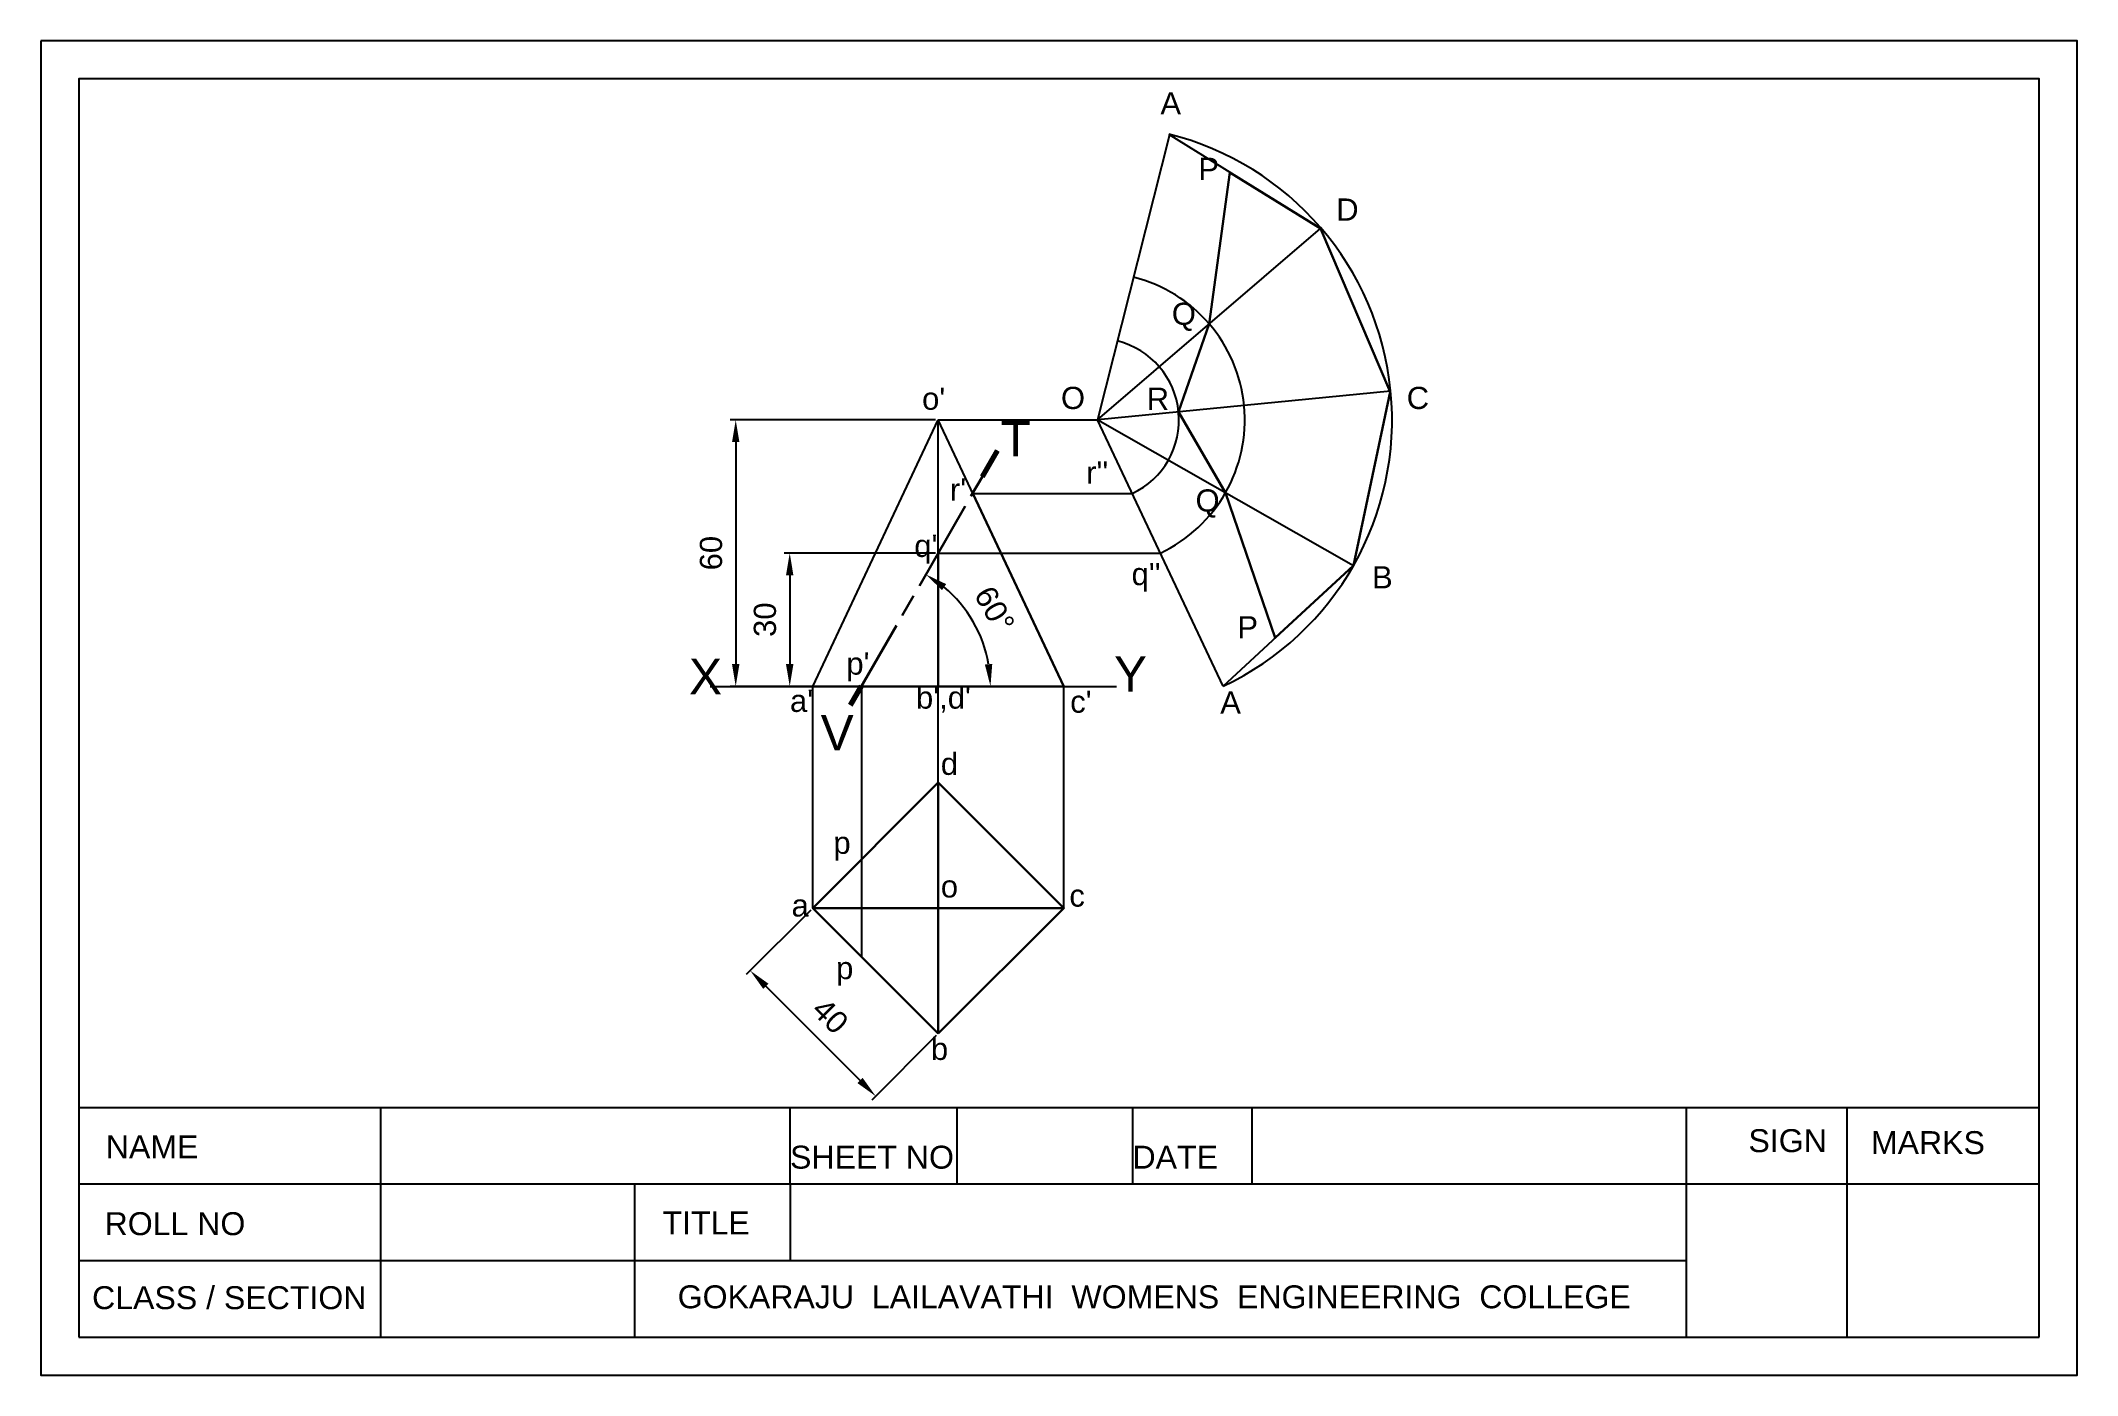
# Model space of a CAD drawing. Header units: millimetres. Extents: x 0 to 266, y 0 to 174.
import ezdxf

# ---------------------------------------------------------------- set-up
doc = ezdxf.new("R2010")
doc.units = ezdxf.units.MM
doc.header["$PDMODE"] = 35
doc.linetypes.add('ACAD_ISO08W100', pattern=[36, 24, -3, 6, -3])
doc.styles.get("Standard").update_dxf_attribs({"font": 'arial.ttf'})
doc.dimstyles.new('ISO-25', dxfattribs={"dimtxt": 5, "dimasz": 5, "dimexe": 1.25, "dimexo": 0.625, "dimgap": 3, "dimtad": 1, "dimdec": 0, "dimtxsty": 'Standard', "dimcen": 2.5, "dimadec": 0, "dimazin": 0, "dimtfac": 1, "dimtdec": 0, "dimtmove": 0, "dimatfit": 3, "dimfxl": 1, "dimarcsym": 0})

# ---------------------------------------------------------------- blocks, each defined once
blk = doc.blocks.new('*D5')
at = {"color": 0, "lineweight": -2, "ltscale": 0.5, "transparency": 16777216}
for p, q in [((116.95, 124.85), (90.11, 124.85)), ((90.84, 121.94), (90.84, 92.93)), ((116.95, 90.03), (90.11, 90.03))]:
    blk.add_line(p, q, dxfattribs=at)
at = {"color": 0, "ltscale": 0.5, "transparency": 16777216}
for points in [[(90.36, 121.94), (91.32, 121.94), (90.84, 124.85)], [(90.36, 92.93), (91.32, 92.93), (90.84, 90.03)]]:
    blk.add_solid(points, dxfattribs=at)
at = {"layer": 'Defpoints', "color": 0, "ltscale": 0.5, "transparency": 16777216}
for p in [(117.31, 124.85), (90.84, 90.03), (117.31, 90.03)]:
    blk.add_point(p, dxfattribs=at)
at = {"color": 0, "lineweight": 25, "ltscale": 0.5, "transparency": 16777216, "insert": (87.62, 107.44), "char_height": 2.901, "attachment_point": 5, "rotation": 90}
blk.add_mtext('60', dxfattribs=at)
blk = doc.blocks.new('*D6')
at = {"color": 0, "lineweight": -2, "ltscale": 0.5, "transparency": 16777216}
for p, q in [((116.95, 107.44), (97.17, 107.44)), ((97.9, 104.54), (97.9, 92.93)), ((116.95, 90.03), (97.17, 90.03))]:
    blk.add_line(p, q, dxfattribs=at)
at = {"color": 0, "ltscale": 0.5, "transparency": 16777216}
for points in [[(97.41, 104.54), (98.38, 104.54), (97.9, 107.44)], [(97.41, 92.93), (98.38, 92.93), (97.9, 90.03)]]:
    blk.add_solid(points, dxfattribs=at)
at = {"layer": 'Defpoints', "color": 0, "ltscale": 0.5, "transparency": 16777216}
for p in [(117.31, 107.44), (97.9, 90.03), (117.31, 90.03)]:
    blk.add_point(p, dxfattribs=at)
at = {"color": 0, "lineweight": 25, "ltscale": 0.5, "transparency": 16777216, "insert": (94.67, 98.74), "char_height": 2.901, "attachment_point": 5, "rotation": 90}
blk.add_mtext('30', dxfattribs=at)
blk = doc.blocks.new('*D7')
at = {"color": 0, "lineweight": -2, "ltscale": 0.5, "transparency": 16777216}
for p, q in [((100.65, 60.8), (92.22, 52.37)), ((94.78, 50.83), (107.09, 38.52)), ((117.06, 44.39), (108.63, 35.96))]:
    blk.add_line(p, q, dxfattribs=at)
at = {"color": 0, "ltscale": 0.5, "transparency": 16777216}
for points in [[(95.12, 51.17), (94.44, 50.49), (92.73, 52.88)], [(107.43, 38.86), (106.75, 38.18), (109.14, 36.47)]]:
    blk.add_solid(points, dxfattribs=at)
at = {"layer": 'Defpoints', "color": 0, "ltscale": 0.5, "transparency": 16777216}
for p in [(100.9, 61.06), (117.31, 44.65), (109.14, 36.47)]:
    blk.add_point(p, dxfattribs=at)
at = {"color": 0, "lineweight": 25, "ltscale": 0.5, "transparency": 16777216, "insert": (103.21, 46.95), "char_height": 2.901, "attachment_point": 5, "rotation": 315}
blk.add_mtext('40', dxfattribs=at)
blk = doc.blocks.new('*D8')
at = {"color": 0, "lineweight": -2, "ltscale": 0.5, "transparency": 16777216}
blk.add_arc((107.26, 90.03), 16.88, 9.8579, 50.1421, dxfattribs=at)
at = {"color": 0, "ltscale": 0.5, "transparency": 16777216}
for points in [[(117.8, 102.6), (118.35, 103.39), (115.7, 104.65)], [(124.37, 92.96), (123.41, 92.88), (124.14, 90.03)]]:
    blk.add_solid(points, dxfattribs=at)
at = {"layer": 'Defpoints', "color": 0, "ltscale": 0.5, "transparency": 16777216}
for p in [(125.04, 120.84), (123.12, 95.81), (107.26, 90.03), (133.73, 90.03), (105.84, 87.59)]:
    blk.add_point(p, dxfattribs=at)
at = {"color": 0, "lineweight": 25, "ltscale": 0.5, "transparency": 16777216, "insert": (124.67, 100.08), "char_height": 2.901, "attachment_point": 5, "rotation": 300}
blk.add_mtext('60°', dxfattribs=at)
blk = doc.blocks.new('GOKARAJU3')
for p, q in [((5, 169.4), (5, 5)), ((261.19, 169.4), (5, 169.4)), ((261.19, 5), (261.19, 169.4)), ((5, 35), (261.19, 35)), ((44.39, 35), (44.39, 5)), ((97.94, 25), (97.94, 35)), ((119.76, 35), (119.76, 25)), ((142.7, 35), (142.7, 25)), ((158.32, 35), (158.32, 25)), ((215.08, 35), (215.08, 5)), ((236.07, 35), (236.07, 5)), ((5, 25), (261.19, 25)), ((77.59, 25), (77.59, 5)), ((97.94, 25), (97.94, 15)), ((5, 15), (215.08, 15)), ((5, 5), (261.19, 5))]:
    blk.add_line(p, q)
blk.add_lwpolyline([(0, 174.4), (0, 0), (266.19, 0), (266.19, 174.4)], close=True)
at = {"char_height": 3}
for s, width, insert, attachment_point in [('SIGN', 10.7612, (223.21, 32.16), 1), ('MARKS', 16.273, (239.22, 31.9), 1), ('NAME', 15.9424, (8.51, 31.36), 1), ('SHEET NO', 21.0026, (97.94, 30), 1), ('DATE', 14.9315, (142.7, 30), 1), ('ROLL NO', 20.6744, (8.35, 21.31), 1), ('TITLE', 14.1732, (81.27, 21.41), 1), ('CLASS / SECTION', 35.77, (6.71, 11.64), 1), ('GOKARAJU  LAILAVATHI  WOMENS  ENGINEERING  COLLEGE', 147.5066, (145.54, 10.23), 5)]:
    blk.add_mtext_dynamic_manual_height_columns(s, width=width, gutter_width=15, heights=[0], dxfattribs=dict(at, insert=insert, attachment_point=attachment_point))

msp = doc.modelspace()

# ---------------------------------------------------------------- linework, layer by layer
at = {"color": 18, "true_color": 0x000000}
for p, q in [((147.55, 162.11), (138.14, 124.85)), ((167.28, 149.88), (147.55, 162.11)), ((138.14, 124.85), (167.28, 149.88)), ((176.44, 128.62), (138.15, 124.85)), ((100.9, 90.03), (117.31, 124.85)), ((117.31, 90.03), (117.31, 124.85)), ((133.73, 90.03), (117.31, 124.85)), ((117.31, 124.85), (138.15, 124.85)), ((154.56, 90.04), (138.14, 124.85)), ((138.15, 124.85), (171.57, 105.82)), ((121.84, 115.25), (142.68, 115.23)), ((117.31, 107.44), (146.35, 107.44)), ((154.56, 90.04), (171.57, 105.82)), ((87.52, 90.03), (140.61, 90.03)), ((100.9, 61.06), (100.9, 90.03)), ((107.27, 90.03), (107.28, 54.68)), ((117.31, 77.47), (117.31, 90.03)), ((133.73, 61.06), (133.73, 90.03))]:
    msp.add_line(p, q, dxfattribs=at)
at = {"color": 18, "lineweight": 30, "ltscale": 0.5, "true_color": 0x000000}
for p, q in [((155.41, 157.17), (152.74, 137.39)), ((152.74, 137.39), (148.73, 125.89)), ((148.73, 125.89), (154.86, 115.33)), ((133.73, 90.03), (121.84, 115.25)), ((154.86, 115.33), (161.36, 96.35)), ((117.31, 90.03), (117.31, 107.44)), ((107.26, 90.03), (133.73, 90.03))]:
    msp.add_line(p, q, dxfattribs=at)
at = {"color": 18, "lineweight": 30, "true_color": 0x000000}
for p, q in [((167.28, 149.88), (155.41, 157.17)), ((176.38, 128.53), (167.28, 149.88)), ((171.57, 105.82), (176.38, 128.53)), ((171.57, 105.82), (161.36, 96.35)), ((117.31, 77.47), (117.31, 44.65)), ((100.9, 61.06), (133.73, 61.06))]:
    msp.add_line(p, q, dxfattribs=at)
at = {"color": 18, "linetype": 'ACAD_ISO08W100', "lineweight": 30, "ltscale": 0.5, "true_color": 0x000000}
msp.add_line((105.84, 87.59), (125.04, 120.84), dxfattribs=at)
at = {"color": 18, "lineweight": 70, "ltscale": 0.5, "true_color": 0x000000}
for p, q in [((123.09, 117.46), (125.04, 120.84)), ((105.84, 87.59), (107.27, 90.06))]:
    msp.add_line(p, q, dxfattribs=at)
at = {"linetype": 'Continuous'}
msp.add_lwpolyline([(5, 35), (261.19, 35), (261.19, 169.4), (5, 169.4)], close=True, dxfattribs=at)
at = {"color": 18, "lineweight": 30, "true_color": 0x000000}
msp.add_lwpolyline([(117.31, 44.65), (133.73, 61.06), (117.31, 77.47), (100.9, 61.06)], close=True, dxfattribs=at)
at = {"color": 18, "true_color": 0x000000}
for centre, radius, start, end in [((138.15, 124.85), 38.48, 295.2385, 76.0288), ((138.14, 124.85), 19.24, 295.2394, 75.8283), ((138.14, 124.85), 10.64, 295.2394, 75.8283)]:
    msp.add_arc(centre, radius, start, end, dxfattribs=at)

# ---------------------------------------------------------------- block references
msp.add_blockref('GOKARAJU3', (0, 0))

# ---------------------------------------------------------------- texts
at = {"color": 18, "lineweight": 30, "ltscale": 0.5, "true_color": 0x000000}
for s, height, p in [('A', 2.9, (146.35, 164.77)), ('P', 2.9, (151.31, 156.21)), ('D', 2.9, (169.33, 150.89)), ('Q', 2.9, (147.84, 137.27)), ("o'", 2.901, (115.2, 126.18)), ('O', 2.9, (133.35, 126.27)), ('R', 2.9, (144.56, 126.16)), ('C', 2.9, (178.54, 126.27)), ('T', 4.64, (125.47, 120.07)), ("r'", 2.901, (118.84, 114.3)), ("r''", 2.901, (136.64, 116.53)), ('Q', 2.9, (150.94, 112.87)), ("q'", 2.901, (114.18, 106.94)), ("q''", 2.901, (142.58, 103.26)), ('B', 2.9, (174.01, 102.83)), ('P', 2.9, (156.41, 96.3)), ('X', 4.64, (84.73, 88.99)), ("p'", 2.901, (105.3, 91.56)), ('Y', 4.64, (140.28, 89.33)), ("a'", 2.901, (97.93, 86.69)), ("b',d'", 2.901, (114.4, 87.12)), ("c'", 2.901, (134.56, 86.58)), ('A', 2.9, (154.17, 86.47)), ('V', 4.64, (101.94, 81.65)), ('d', 2.9, (117.65, 78.46)), ('p', 2.9, (103.61, 68.14)), ('o', 2.9, (117.65, 62.44)), ('a', 2.9, (98.14, 59.95)), ('c', 2.9, (134.45, 61.24)), ('p', 2.9, (103.96, 51.77)), ('b', 2.9, (116.35, 41.21))]:
    msp.add_text(s, height=height, dxfattribs=at).set_placement(p)

# ---------------------------------------------------------------- dimensions: what is measured, and where the dimension line sits
at = {"color": 18, "lineweight": 25, "ltscale": 0.5, "true_color": 0x000000}
for base, p1, picture, middle in [((90.84, 90.03), (117.31, 124.85), '*D5', (87.62, 107.44)), ((97.9, 90.03), (117.31, 107.44), '*D6', (94.67, 98.74))]:
    dim = msp.add_linear_dim(base=base, p1=p1, p2=(117.31, 90.03), angle=90, dimstyle='ISO-25', override={"dimscale": 0.580235, "dimlfac": 1.723441}, dxfattribs=at)
    dim.commit()
    dim.dimension.update_dxf_attribs({"geometry": picture, "text_midpoint": middle})
dim = msp.add_angular_dim_2l(base=(123.12, 95.81), line1=((107.26, 90.03), (133.73, 90.03)), line2=((105.84, 87.59), (125.04, 120.84)), dimstyle='ISO-25', override={"dimscale": 0.580235, "dimlfac": 1.723441}, dxfattribs=at)
dim.commit()
dim.dimension.update_dxf_attribs({"geometry": '*D8', "text_midpoint": (124.67, 100.08)})
dim = msp.add_aligned_dim(p1=(100.9, 61.06), p2=(117.31, 44.65), distance=-11.56, dimstyle='ISO-25', override={"dimscale": 0.580235, "dimlfac": 1.723441}, dxfattribs=at)
dim.commit()
dim.dimension.update_dxf_attribs({"geometry": '*D7', "text_midpoint": (103.21, 46.95)})

doc.saveas('drawing.dxf')
